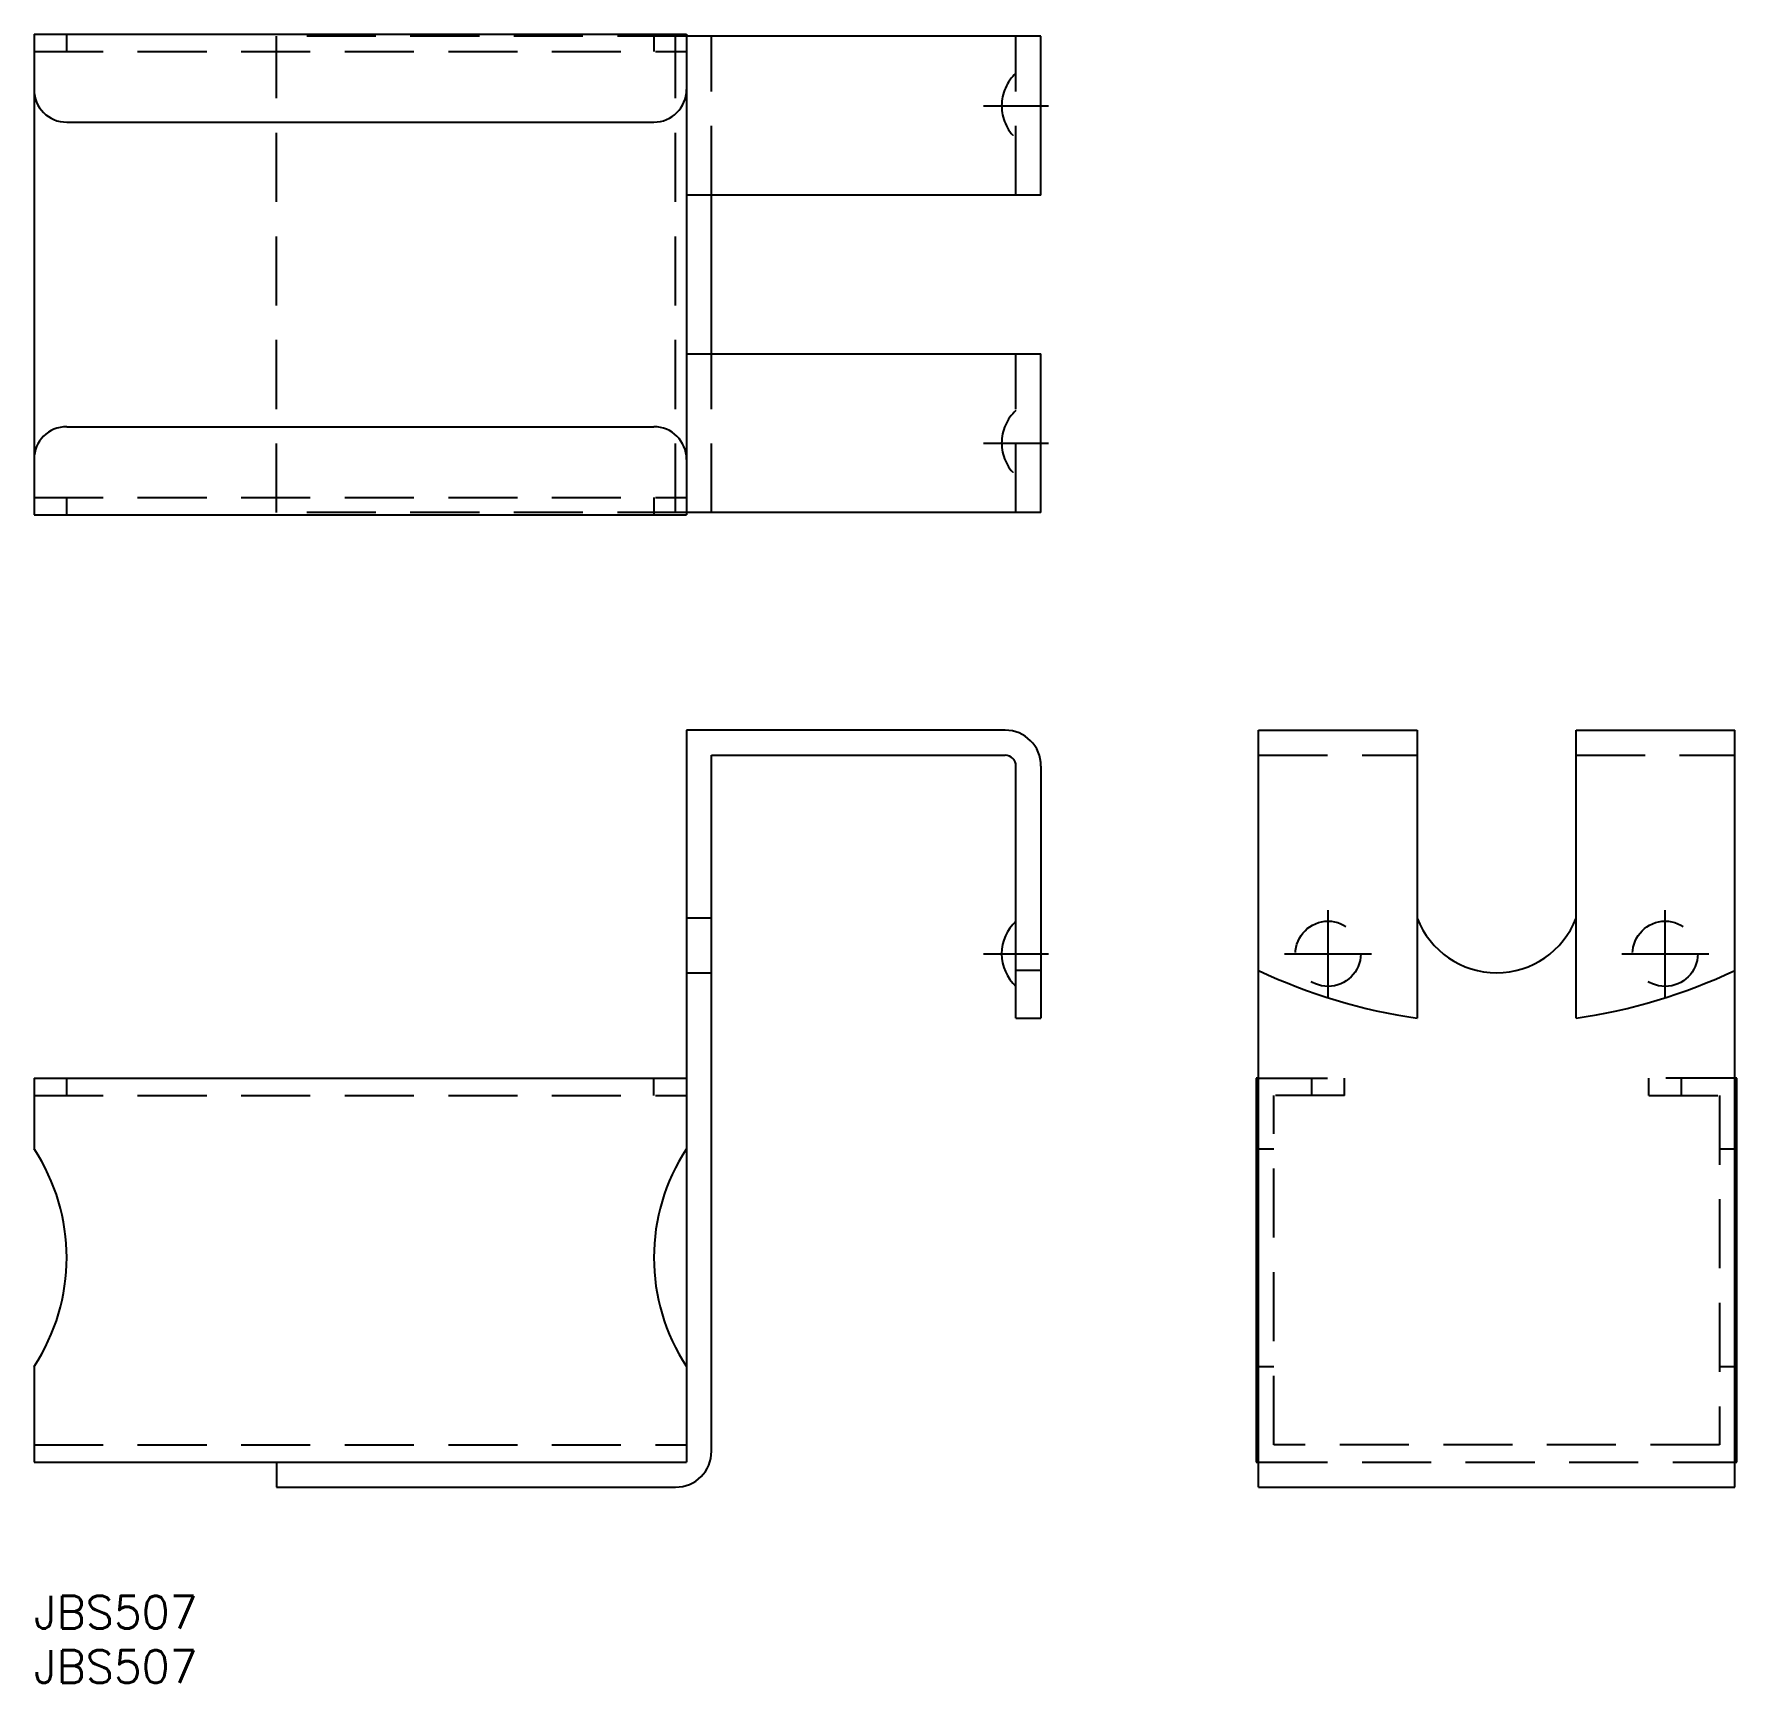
# Model space of a CAD drawing. Extents: x 0 to 157, y -8 to 144.
import ezdxf

# ---------------------------------------------------------------- set-up
doc = ezdxf.new("R2010")
doc.units = 0
doc.header["$LTSCALE"] = 0.5
doc.linetypes.add('CENTER', pattern=[50.8, 31.75, -6.35, 6.35, -6.35])
doc.linetypes.add('DASHED', pattern=[19.05, 12.7, -6.35])
for name, color, linetype in [('MSM_CENTER', 1, 'CENTER'), ('MSM_CONTINUOUS', 7, 'CONTINUOUS'), ('MSM_DASHED', 4, 'DASHED'), ('MSM_PART_NUMBER', 7, 'CONTINUOUS')]:
    doc.layers.add(name, color=color, linetype=linetype)
doc.styles.get("Standard").update_dxf_attribs({"font": 'txt.shx', "height": 3, "bigfont": 'bigfont.shx'})

msp = doc.modelspace()

# ---------------------------------------------------------------- linework, layer by layer
at = {"layer": 'MSM_CENTER'}
for p, q in [((87.3, 137), (93.3, 137)), ((87.3, 106), (93.3, 106)), ((119, 55.04), (119, 63.04)), ((150, 55.04), (150, 63.04)), ((87.3, 59.04), (93.3, 59.04)), ((115, 59.04), (123, 59.04)), ((146, 59.04), (154, 59.04))]:
    msp.add_line(p, q, dxfattribs=at)
at = {"layer": 'MSM_CONTINUOUS'}
for p, q in [((0, 143.6), (0, 99.4)), ((0, 143.6), (60, 143.6)), ((60, 143.6), (60, 99.4)), ((92.6, 143.4), (60, 143.4)), ((92.6, 128.8), (92.6, 143.4)), ((3, 135.5), (57, 135.5)), ((92.6, 128.8), (60, 128.8)), ((62.3, 114.2), (62.3, 128.8)), ((60, 114.2), (92.6, 114.2)), ((92.6, 99.6), (92.6, 114.2)), ((3, 107.5), (57, 107.5)), ((0, 99.4), (60, 99.4)), ((92.6, 99.6), (60, 99.6)), ((89.3, 79.6), (60, 79.6)), ((60, 79.6), (60, 12.3)), ((112.6, 10), (112.6, 79.6)), ((112.6, 79.6), (127.2, 79.6)), ((127.2, 79.6), (127.2, 53.12)), ((141.8, 53.12), (141.8, 79.6)), ((141.8, 79.6), (156.4, 79.6)), ((156.4, 10), (156.4, 79.6)), ((62.3, 13.3), (62.3, 77.3)), ((62.3, 77.3), (89.3, 77.3)), ((90.3, 53.12), (90.3, 76.3)), ((92.6, 76.3), (92.6, 53.12)), ((92.6, 57.51), (90.3, 57.51)), ((90.3, 53.12), (92.6, 53.12)), ((0, 47.6), (0, 41.1)), ((0, 47.6), (60, 47.6)), ((112.6, 47.6), (112.4, 47.6)), ((112.4, 47.6), (112.4, 12.3)), ((156.6, 47.6), (156.4, 47.6)), ((156.6, 12.3), (156.6, 47.6)), ((112.4, 41.1), (112.6, 41.1)), ((156.4, 41.1), (156.6, 41.1)), ((0, 21.1), (0, 12.3)), ((112.4, 21.1), (112.6, 21.1)), ((156.4, 21.1), (156.6, 21.1)), ((0, 12.3), (60, 12.3)), ((22.3, 12.3), (22.3, 10)), ((112.4, 12.3), (112.6, 12.3)), ((156.4, 12.3), (156.6, 12.3)), ((22.3, 10), (59, 10)), ((112.6, 10), (156.4, 10))]:
    msp.add_line(p, q, dxfattribs=at)
for centre, radius, start, end in [((3, 138.5), 3, 180, 270), ((57, 138.5), 3, 270, 0), ((3, 104.5), 3, 90, 180), ((57, 104.5), 3, 0, 90), ((89.3, 76.3), 3.3, 0, 90), ((89.3, 76.3), 1, 360, 90), ((93.05, 59.04), 4.07, 132.5486, 227.4514), ((134.5, 65.13), 7.83, 201.1831, 338.8169), ((134.5, 103.94), 51.34, 244.7506, 261.8256), ((134.5, 103.94), 51.34, 278.1744, 295.2494), ((-15.17, 31.1), 18.17, 326.6015, 33.3985), ((75.17, 31.1), 18.17, 146.6015, 213.3985), ((59, 13.3), 3.3, 270, 0)]:
    msp.add_arc(centre, radius, start, end, dxfattribs=at)
at = {"layer": 'MSM_DASHED'}
for p, q in [((3, 142), (3, 143.6)), ((22.3, 99.6), (22.3, 143.4)), ((60, 143.4), (22.3, 143.4)), ((57, 143.6), (57, 142)), ((59, 99.6), (59, 143.4)), ((62.3, 128.8), (62.3, 143.4)), ((90.3, 128.8), (90.3, 143.4)), ((0, 142), (60, 142)), ((62.3, 99.6), (62.3, 114.2)), ((90.3, 99.6), (90.3, 114.2)), ((0, 101), (60, 101)), ((3, 99.4), (3, 101)), ((57, 101), (57, 99.4)), ((60, 99.6), (22.3, 99.6)), ((112.6, 77.3), (127.2, 77.3)), ((141.8, 77.3), (156.4, 77.3)), ((62.3, 62.3), (60, 62.3)), ((60, 57.3), (62.3, 57.3)), ((3, 46), (3, 47.6)), ((57, 46), (57, 47.6)), ((112.6, 47.6), (120.5, 47.6)), ((117.5, 46), (117.5, 47.6)), ((120.5, 46), (120.5, 47.6)), ((156.4, 47.6), (148.5, 47.6)), ((148.5, 46), (148.5, 47.6)), ((151.5, 46), (151.5, 47.6)), ((0, 46), (60, 46)), ((120.5, 46), (114, 46)), ((114, 13.9), (114, 46)), ((148.5, 46), (155, 46)), ((155, 46), (155, 13.9)), ((112.6, 41.1), (114, 41.1)), ((155, 41.1), (156.4, 41.1)), ((112.6, 21.1), (114, 21.1)), ((155, 21.1), (156.4, 21.1)), ((0, 13.9), (60, 13.9)), ((155, 13.9), (114, 13.9)), ((112.6, 12.3), (156.4, 12.3))]:
    msp.add_line(p, q, dxfattribs=at)
for centre in [(119, 59.04), (150, 59.04)]:
    msp.add_circle(centre, 3, dxfattribs=at)
for centre in [(93.05, 137), (93.05, 106)]:
    msp.add_arc(centre, 4.07, 132.5486, 227.4514, dxfattribs=at)

# ---------------------------------------------------------------- texts
at = {"layer": 'MSM_PART_NUMBER'}
for p in [(0, -3), (0, -8)]:
    msp.add_text('JBS507', height=3, dxfattribs=at).set_placement(p)

doc.saveas('drawing.dxf')
